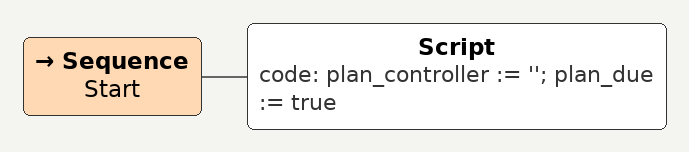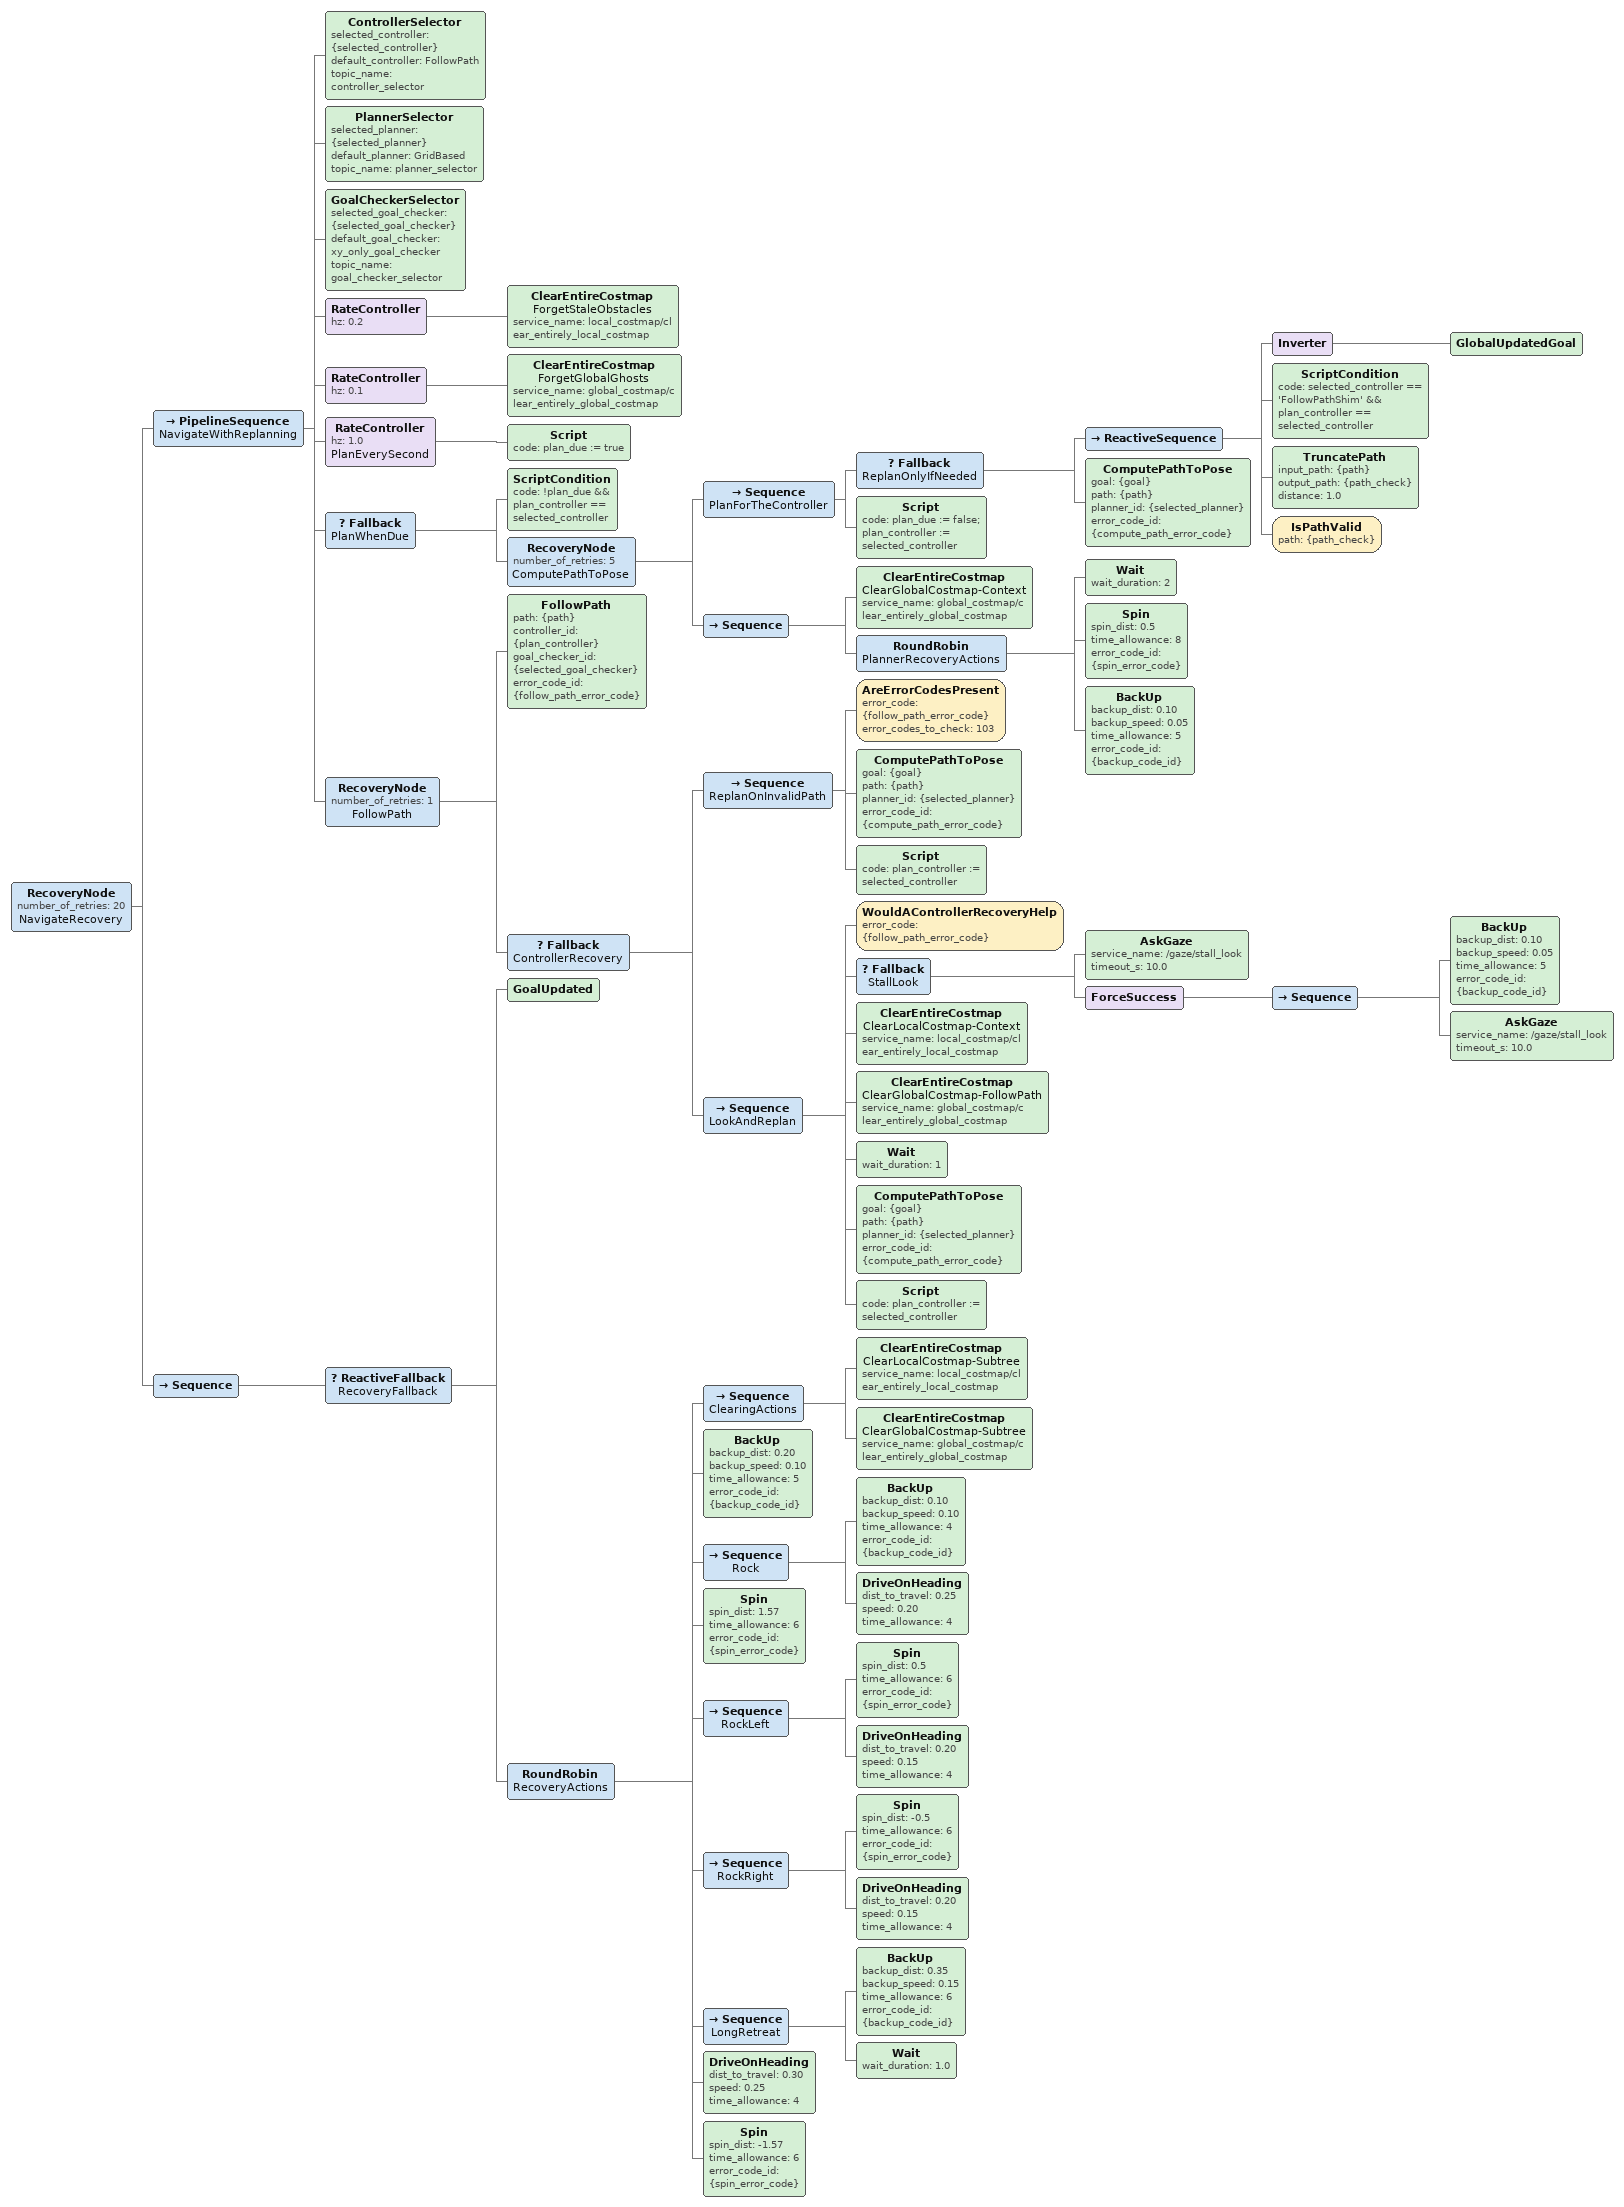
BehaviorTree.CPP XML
<Sequence name="Start">
  <Script code="plan_controller := ''; plan_due := true"/>
</Sequence>

<RecoveryNode number_of_retries="20" name="NavigateRecovery">
  <PipelineSequence name="NavigateWithReplanning">
    <ControllerSelector selected_controller="{selected_controller}" default_controller="FollowPath" topic_name="controller_selector"/>
    <PlannerSelector selected_planner="{selected_planner}" default_planner="GridBased" topic_name="planner_selector"/>
    <GoalCheckerSelector selected_goal_checker="{selected_goal_checker}" default_goal_checker="xy_only_goal_checker" topic_name="goal_checker_selector"/>
    <RateController hz="0.2">
      <ClearEntireCostmap name="ForgetStaleObstacles" service_name="local_costmap/clear_entirely_local_costmap"/>
    </RateController>
    <RateController hz="0.1">
      <ClearEntireCostmap name="ForgetGlobalGhosts" service_name="global_costmap/clear_entirely_global_costmap"/>
    </RateController>
    <RateController hz="1.0" name="PlanEverySecond">
      <Script code="plan_due := true"/>
    </RateController>
    <Fallback name="PlanWhenDue">
      <ScriptCondition code="!plan_due &amp;&amp; plan_controller == selected_controller"/>
      <RecoveryNode number_of_retries="5" name="ComputePathToPose">
          <Sequence name="PlanForTheController">
            <Fallback name="ReplanOnlyIfNeeded">
              <ReactiveSequence>
                <Inverter>
                  <GlobalUpdatedGoal/>
                </Inverter>
                <ScriptCondition code="selected_controller == 'FollowPathShim' &amp;&amp; plan_controller == selected_controller"/>
                <TruncatePath input_path="{path}" output_path="{path_check}" distance="1.0"/>
                <IsPathValid path="{path_check}"/>
              </ReactiveSequence>
              <ComputePathToPose goal="{goal}" path="{path}" planner_id="{selected_planner}" error_code_id="{compute_path_error_code}"/>
            </Fallback>
            <Script code="plan_due := false; plan_controller := selected_controller"/>
          </Sequence>
          <Sequence>
            <ClearEntireCostmap name="ClearGlobalCostmap-Context" service_name="global_costmap/clear_entirely_global_costmap"/>
            <RoundRobin name="PlannerRecoveryActions">
              <Wait wait_duration="2"/>
              <Spin spin_dist="0.5" time_allowance="8" error_code_id="{spin_error_code}"/>
              <BackUp backup_dist="0.10" backup_speed="0.05" time_allowance="5" error_code_id="{backup_code_id}"/>
            </RoundRobin>
          </Sequence>
        </RecoveryNode>
    </Fallback>
    <RecoveryNode number_of_retries="1" name="FollowPath">
      <FollowPath path="{path}" controller_id="{plan_controller}" goal_checker_id="{selected_goal_checker}" error_code_id="{follow_path_error_code}"/>
      <Fallback name="ControllerRecovery">
        <Sequence name="ReplanOnInvalidPath">
          <AreErrorCodesPresent error_code="{follow_path_error_code}" error_codes_to_check="103"/>
          <ComputePathToPose goal="{goal}" path="{path}" planner_id="{selected_planner}" error_code_id="{compute_path_error_code}"/>
          <Script code="plan_controller := selected_controller"/>
        </Sequence>
        <Sequence name="LookAndReplan">
          <WouldAControllerRecoveryHelp error_code="{follow_path_error_code}"/>
          <Fallback name="StallLook">
            <AskGaze service_name="/gaze/stall_look" timeout_s="10.0"/>
            <ForceSuccess>
              <Sequence>
                <BackUp backup_dist="0.10" backup_speed="0.05" time_allowance="5" error_code_id="{backup_code_id}"/>
                <AskGaze service_name="/gaze/stall_look" timeout_s="10.0"/>
              </Sequence>
            </ForceSuccess>
          </Fallback>
          <ClearEntireCostmap name="ClearLocalCostmap-Context" service_name="local_costmap/clear_entirely_local_costmap"/>
          <ClearEntireCostmap name="ClearGlobalCostmap-FollowPath" service_name="global_costmap/clear_entirely_global_costmap"/>
          <Wait wait_duration="1"/>
          <ComputePathToPose goal="{goal}" path="{path}" planner_id="{selected_planner}" error_code_id="{compute_path_error_code}"/>
          <Script code="plan_controller := selected_controller"/>
        </Sequence>
      </Fallback>
    </RecoveryNode>
  </PipelineSequence>
  <Sequence>
    <ReactiveFallback name="RecoveryFallback">
      <GoalUpdated/>
      <RoundRobin name="RecoveryActions">
        <Sequence name="ClearingActions">
          <ClearEntireCostmap name="ClearLocalCostmap-Subtree" service_name="local_costmap/clear_entirely_local_costmap"/>
          <ClearEntireCostmap name="ClearGlobalCostmap-Subtree" service_name="global_costmap/clear_entirely_global_costmap"/>
        </Sequence>
        <BackUp backup_dist="0.20" backup_speed="0.10" time_allowance="5" error_code_id="{backup_code_id}"/>
        <Sequence name="Rock">
          <BackUp backup_dist="0.10" backup_speed="0.10" time_allowance="4" error_code_id="{backup_code_id}"/>
          <DriveOnHeading dist_to_travel="0.25" speed="0.20" time_allowance="4"/>
        </Sequence>
        <Spin spin_dist="1.57" time_allowance="6" error_code_id="{spin_error_code}"/>
        <Sequence name="RockLeft">
          <Spin spin_dist="0.5" time_allowance="6" error_code_id="{spin_error_code}"/>
          <DriveOnHeading dist_to_travel="0.20" speed="0.15" time_allowance="4"/>
        </Sequence>
        <Sequence name="RockRight">
          <Spin spin_dist="-0.5" time_allowance="6" error_code_id="{spin_error_code}"/>
          <DriveOnHeading dist_to_travel="0.20" speed="0.15" time_allowance="4"/>
        </Sequence>
        <Sequence name="LongRetreat">
          <BackUp backup_dist="0.35" backup_speed="0.15" time_allowance="6" error_code_id="{backup_code_id}"/>
          <Wait wait_duration="1.0"/>
        </Sequence>
        <DriveOnHeading dist_to_travel="0.30" speed="0.25" time_allowance="4"/>
        <Spin spin_dist="-1.57" time_allowance="6" error_code_id="{spin_error_code}"/>
      </RoundRobin>
    </ReactiveFallback>
  </Sequence>
</RecoveryNode>
